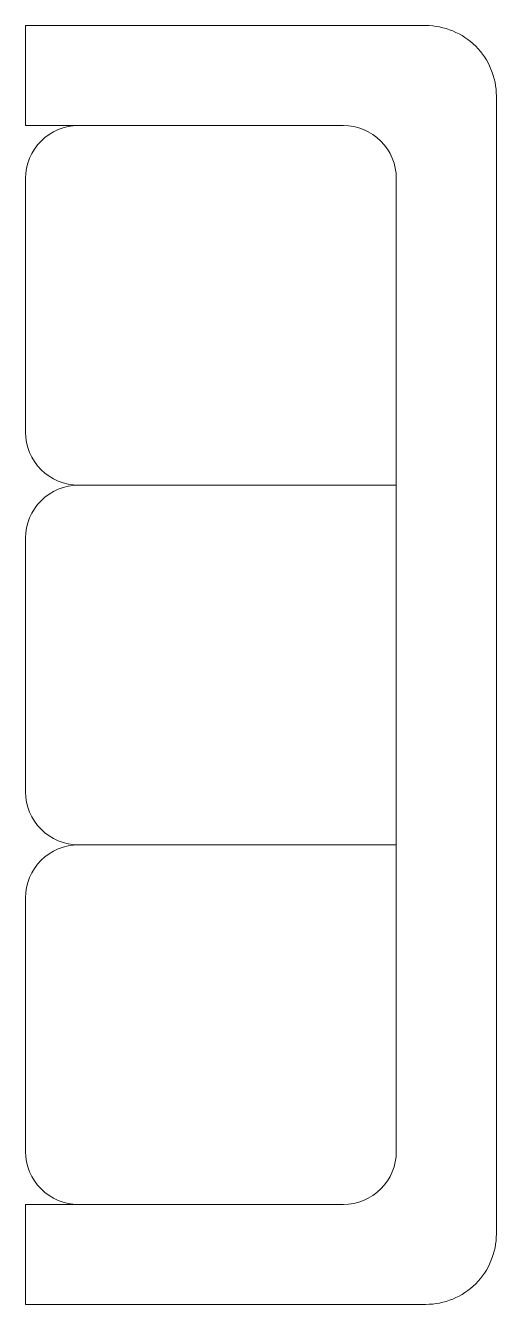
# Model space of a CAD drawing. Extents: x 26600 to 26664, y 10109 to 10283.
import ezdxf

# ---------------------------------------------------------------- set-up
doc = ezdxf.new("R2010")
doc.units = 0
doc.header["$LTSCALE"] = 75
doc.header["$MEASUREMENT"] = 0
doc.layers.get('0').update_dxf_attribs({"linetype": 'CONTINUOUS', "lineweight": 9})

msp = doc.modelspace()

# ---------------------------------------------------------------- linework, layer by layer
for p, q in [((26599.5, 10282.67), (26599.5, 10269.07)), ((26606.7, 10220.14), (26649.9, 10220.14)), ((26606.7, 10171.21), (26649.9, 10171.21)), ((26599.5, 10122.28), (26599.5, 10108.68))]:
    msp.add_line(p, q)
for points in [[(26599.5, 10282.67), (26653.9, 10282.67, -0.414214), (26663.5, 10273.07), (26663.5, 10118.28, -0.414214), (26653.9, 10108.68), (26599.5, 10108.68)], [(26599.5, 10269.07), (26642.7, 10269.07, -0.414214), (26649.9, 10261.87), (26649.9, 10129.48, -0.414214), (26642.7, 10122.28), (26599.5, 10122.28)], [(26606.7, 10269.07), (26606.7, 10269.07, 0.414214), (26599.5, 10261.87), (26599.5, 10227.34, 0.414214), (26606.7, 10220.14)], [(26606.7, 10171.21), (26606.7, 10171.21, -0.414214), (26599.5, 10178.41), (26599.5, 10212.94, -0.414214), (26606.7, 10220.14)], [(26606.7, 10171.21), (26606.7, 10171.21, 0.414214), (26599.5, 10164.01), (26599.5, 10129.48, 0.414214), (26606.7, 10122.28)]]:
    msp.add_lwpolyline(points, format="xyb")

doc.saveas('drawing.dxf')
